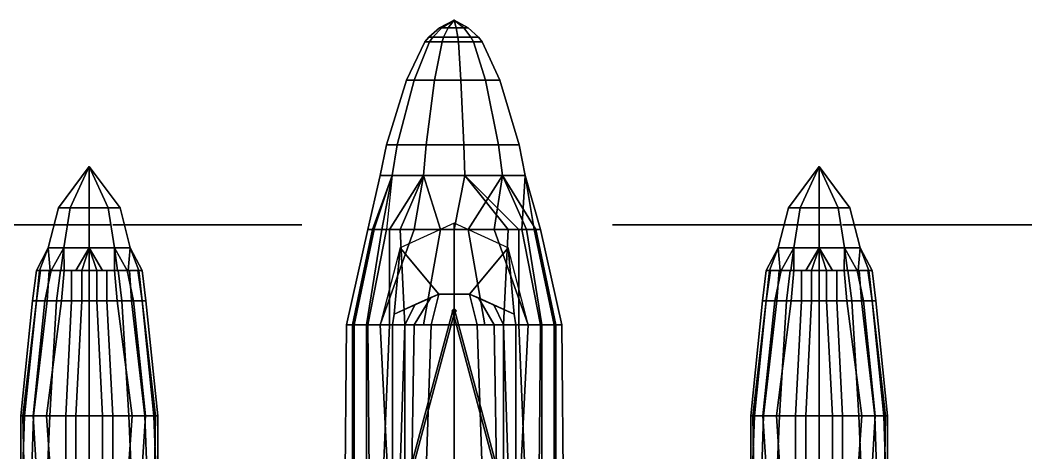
# Model space of a CAD drawing. Header units: millimetres. Extents: x -8.6 to 8.6, y -6.3 to 27.7.
# Drawn here: x -2.82 to 3.75, y 3.44 to 6.25 of the extents above; entities that cross this region are included whole.
import ezdxf

# ---------------------------------------------------------------- set-up
doc = ezdxf.new("R2010")
doc.units = ezdxf.units.MM
for name, color, linetype in [('hull_addons', 6, 'Continuous'), ('nacelle', 3, 'Continuous'), ('propeller', 1, 'Continuous')]:
    doc.layers.add(name, color=color, linetype=linetype)

msp = doc.modelspace()

# ---------------------------------------------------------------- linework, layer by layer
for points in [[(0, 6.25, -0.01), (-0.095, 6.2, -0.01), (-0.0799, 6.2, 0.0414), (0, 6.25, -0.01)], [(0, 6.25, -0.01), (-0.0799, 6.2, -0.0614), (-0.095, 6.2, -0.01), (0, 6.25, -0.01)], [(0, 6.25, -0.01), (-0.0799, 6.2, 0.0414), (-0.0395, 6.2, 0.0764), (0, 6.25, -0.01)], [(0, 6.25, -0.01), (-0.0395, 6.2, -0.0964), (-0.0799, 6.2, -0.0614), (0, 6.25, -0.01)], [(0, 6.25, -0.01), (-0.0395, 6.2, 0.0764), (0.0135, 6.2, 0.084), (0, 6.25, -0.01)], [(0, 6.25, -0.01), (0.0135, 6.2, -0.104), (-0.0395, 6.2, -0.0964), (0, 6.25, -0.01)], [(0, 6.25, -0.01), (0.0135, 6.2, 0.084), (0.0622, 6.2, 0.0618), (0, 6.25, -0.01)], [(0, 6.25, -0.01), (0.0622, 6.2, 0.0618), (0.0912, 6.2, 0.0168), (0, 6.25, -0.01)], [(0, 6.25, -0.01), (0.0912, 6.2, 0.0168), (0.0912, 6.2, -0.0368), (0, 6.25, -0.01)], [(0, 6.25, -0.01), (0.0912, 6.2, -0.0368), (0.0622, 6.2, -0.0818), (0, 6.25, -0.01)], [(0, 6.25, -0.01), (0.0622, 6.2, -0.0818), (0.0135, 6.2, -0.104), (0, 6.25, -0.01)], [(-0.095, 6.2, -0.01), (-0.1645, 6.14, -0.01), (-0.1384, 6.14, 0.079), (-0.0799, 6.2, 0.0414)], [(-0.0799, 6.2, -0.0614), (-0.1384, 6.14, -0.099), (-0.1645, 6.14, -0.01), (-0.095, 6.2, -0.01)], [(-0.0799, 6.2, 0.0414), (-0.1384, 6.14, 0.079), (-0.0684, 6.14, 0.1397), (-0.0395, 6.2, 0.0764)], [(-0.0395, 6.2, -0.0964), (-0.0684, 6.14, -0.1597), (-0.1384, 6.14, -0.099), (-0.0799, 6.2, -0.0614)], [(-0.0395, 6.2, 0.0764), (-0.0684, 6.14, 0.1397), (0.0234, 6.14, 0.1529), (0.0135, 6.2, 0.084)], [(0.0135, 6.2, -0.104), (0.0234, 6.14, -0.1729), (-0.0684, 6.14, -0.1597), (-0.0395, 6.2, -0.0964)], [(0.0135, 6.2, 0.084), (0.0234, 6.14, 0.1529), (0.1078, 6.14, 0.1144), (0.0622, 6.2, 0.0618)], [(0.0622, 6.2, -0.0818), (0.1078, 6.14, -0.1344), (0.0234, 6.14, -0.1729), (0.0135, 6.2, -0.104)], [(0.0622, 6.2, 0.0618), (0.1078, 6.14, 0.1144), (0.1579, 6.14, 0.0364), (0.0912, 6.2, 0.0168)], [(0.0912, 6.2, -0.0368), (0.1579, 6.14, -0.0564), (0.1078, 6.14, -0.1344), (0.0622, 6.2, -0.0818)], [(0.0912, 6.2, 0.0168), (0.1579, 6.14, 0.0364), (0.1579, 6.14, -0.0564), (0.0912, 6.2, -0.0368)], [(-0.2608, 5.86, -0.1776), (-0.31, 5.86, -0.01), (-0.19, 6.11, -0.01), (-0.1598, 6.11, -0.1127)], [(-0.31, 5.86, -0.01), (-0.2608, 5.86, 0.1576), (-0.1598, 6.11, 0.0927), (-0.19, 6.11, -0.01)], [(-0.1288, 5.86, -0.292), (-0.2608, 5.86, -0.1776), (-0.1598, 6.11, -0.1127), (-0.0789, 6.11, -0.1828)], [(-0.2608, 5.86, 0.1576), (-0.1288, 5.86, 0.272), (-0.0789, 6.11, 0.1628), (-0.1598, 6.11, 0.0927)], [(-0.1645, 6.14, -0.01), (-0.19, 6.11, -0.01), (-0.1598, 6.11, 0.0927), (-0.1384, 6.14, 0.079)], [(-0.1384, 6.14, -0.099), (-0.1598, 6.11, -0.1127), (-0.19, 6.11, -0.01), (-0.1645, 6.14, -0.01)], [(-0.1384, 6.14, 0.079), (-0.1598, 6.11, 0.0927), (-0.0789, 6.11, 0.1628), (-0.0684, 6.14, 0.1397)], [(-0.0684, 6.14, -0.1597), (-0.0789, 6.11, -0.1828), (-0.1598, 6.11, -0.1127), (-0.1384, 6.14, -0.099)], [(0.0441, 5.86, -0.3168), (-0.1288, 5.86, -0.292), (-0.0789, 6.11, -0.1828), (0.0271, 6.11, -0.1981)], [(-0.1288, 5.86, 0.272), (0.0441, 5.86, 0.2968), (0.027, 6.11, 0.1781), (-0.0789, 6.11, 0.1628)], [(-0.0684, 6.14, 0.1397), (-0.0789, 6.11, 0.1628), (0.027, 6.11, 0.1781), (0.0234, 6.14, 0.1529)], [(0.0234, 6.14, -0.1729), (0.027, 6.11, -0.1981), (-0.0789, 6.11, -0.1828), (-0.0684, 6.14, -0.1597)], [(0.0234, 6.14, 0.1529), (0.027, 6.11, 0.1781), (0.1244, 6.11, 0.1336), (0.1078, 6.14, 0.1144)], [(0.1078, 6.14, -0.1344), (0.1244, 6.11, -0.1536), (0.027, 6.11, -0.1981), (0.0234, 6.14, -0.1729)], [(0.0441, 5.86, 0.2968), (0.203, 5.86, 0.2243), (0.1244, 6.11, 0.1336), (0.027, 6.11, 0.1781)], [(0.203, 5.86, -0.2443), (0.0441, 5.86, -0.3168), (0.0271, 6.11, -0.1981), (0.1244, 6.11, -0.1536)], [(0.1078, 6.14, 0.1144), (0.1244, 6.11, 0.1336), (0.1823, 6.11, 0.0435), (0.1579, 6.14, 0.0364)], [(0.1579, 6.14, -0.0564), (0.1823, 6.11, -0.0635), (0.1244, 6.11, -0.1536), (0.1078, 6.14, -0.1344)], [(0.2974, 5.86, -0.0973), (0.203, 5.86, -0.2443), (0.1244, 6.11, -0.1536), (0.1823, 6.11, -0.0635)], [(0.203, 5.86, 0.2243), (0.2974, 5.86, 0.0774), (0.1823, 6.11, 0.0435), (0.1244, 6.11, 0.1336)], [(0.1579, 6.14, 0.0364), (0.1823, 6.11, 0.0435), (0.1823, 6.11, -0.0635), (0.1579, 6.14, -0.0564)], [(0.2974, 5.86, 0.0774), (0.2974, 5.86, -0.0973), (0.1823, 6.11, -0.0635), (0.1823, 6.11, 0.0435)], [(-0.3701, 5.44, -0.2479), (-0.44, 5.44, -0.01), (-0.31, 5.86, -0.01), (-0.2608, 5.86, -0.1776)], [(-0.44, 5.44, -0.01), (-0.3702, 5.44, 0.2279), (-0.2608, 5.86, 0.1576), (-0.31, 5.86, -0.01)], [(-0.3702, 5.44, 0.2279), (-0.1828, 5.44, 0.3902), (-0.1288, 5.86, 0.272), (-0.2608, 5.86, 0.1576)], [(-0.1828, 5.44, -0.4102), (-0.3701, 5.44, -0.2479), (-0.2608, 5.86, -0.1776), (-0.1288, 5.86, -0.292)], [(0.0626, 5.44, -0.4455), (-0.1828, 5.44, -0.4102), (-0.1288, 5.86, -0.292), (0.0441, 5.86, -0.3168)], [(-0.1828, 5.44, 0.3902), (0.0626, 5.44, 0.4255), (0.0441, 5.86, 0.2968), (-0.1288, 5.86, 0.272)], [(0.2882, 5.44, -0.3425), (0.0626, 5.44, -0.4455), (0.0441, 5.86, -0.3168), (0.203, 5.86, -0.2443)], [(0.0626, 5.44, 0.4255), (0.2881, 5.44, 0.3225), (0.203, 5.86, 0.2243), (0.0441, 5.86, 0.2968)], [(0.4222, 5.44, -0.1339), (0.2882, 5.44, -0.3425), (0.203, 5.86, -0.2443), (0.2974, 5.86, -0.0973)], [(0.2881, 5.44, 0.3225), (0.4222, 5.44, 0.114), (0.2974, 5.86, 0.0774), (0.203, 5.86, 0.2243)], [(0.4222, 5.44, 0.114), (0.4222, 5.44, -0.1339), (0.2974, 5.86, -0.0973), (0.2974, 5.86, 0.0774)], [(-0.4038, 5.24, -0.2695), (-0.48, 5.24, -0.01), (-0.44, 5.44, -0.01), (-0.3701, 5.44, -0.2479)], [(-0.48, 5.24, -0.01), (-0.4038, 5.24, 0.2495), (-0.3702, 5.44, 0.2279), (-0.44, 5.44, -0.01)], [(-0.1994, 5.24, -0.4466), (-0.4038, 5.24, -0.2695), (-0.3701, 5.44, -0.2479), (-0.1828, 5.44, -0.4102)], [(-0.4038, 5.24, 0.2495), (-0.1994, 5.24, 0.4266), (-0.1828, 5.44, 0.3902), (-0.3702, 5.44, 0.2279)], [(0.0683, 5.24, -0.4851), (-0.1994, 5.24, -0.4466), (-0.1828, 5.44, -0.4102), (0.0626, 5.44, -0.4455)], [(-0.1994, 5.24, 0.4266), (0.0683, 5.24, 0.4651), (0.0626, 5.44, 0.4255), (-0.1828, 5.44, 0.3902)], [(0.3144, 5.24, -0.3727), (0.0683, 5.24, -0.4851), (0.0626, 5.44, -0.4455), (0.2882, 5.44, -0.3425)], [(0.0683, 5.24, 0.4651), (0.3143, 5.24, 0.3528), (0.2881, 5.44, 0.3225), (0.0626, 5.44, 0.4255)], [(0.3143, 5.24, 0.3528), (0.4605, 5.24, 0.1253), (0.4222, 5.44, 0.114), (0.2881, 5.44, 0.3225)], [(0.4606, 5.24, -0.1452), (0.3144, 5.24, -0.3727), (0.2882, 5.44, -0.3425), (0.4222, 5.44, -0.1339)], [(0.4605, 5.24, 0.1253), (0.4606, 5.24, -0.1452), (0.4222, 5.44, -0.1339), (0.4222, 5.44, 0.114)], [(-0.53, 4.89, -0.24), (-0.56, 4.89, -0.07), (-0.48, 5.24, -0.01), (-0.4038, 5.24, -0.2695)], [(-0.56, 4.89, 0.01), (-0.52, 4.89, 0.2), (-0.4038, 5.24, 0.2495), (-0.48, 5.24, -0.01)], [(-0.47, 4.89, -0.4), (-0.53, 4.89, -0.24), (-0.4038, 5.24, -0.2695)], [(-0.42, 4.89, -0.47), (-0.47, 4.89, -0.4), (-0.4038, 5.24, -0.2695), (-0.1994, 5.24, -0.4466)], [(-0.44, 4.89, 0.33), (-0.26, 4.89, 0.48), (-0.1994, 5.24, 0.4266), (-0.4038, 5.24, 0.2495)], [(-0.35, 4.89, -0.54), (-0.42, 4.89, -0.47), (-0.1994, 5.24, -0.4466)], [(0.35, 4.89, -0.54), (-0.35, 4.89, -0.54), (-0.1994, 5.24, -0.4466), (0.0683, 5.24, -0.4851)], [(-0.26, 4.89, 0.48), (-0.09, 4.89, 0.53), (-0.1994, 5.24, 0.4266)], [(-0.09, 4.89, 0.53), (0, 4.89, 0.54), (0.0683, 5.24, 0.4651), (-0.1994, 5.24, 0.4266)], [(0, 4.89, 0.54), (0.09, 4.89, 0.53), (0.3143, 5.24, 0.3528), (0.0683, 5.24, 0.4651)], [(0.47, 4.89, -0.4), (0.42, 4.89, -0.47), (0.0683, 5.24, -0.4851), (0.3144, 5.24, -0.3727)], [(0.42, 4.89, -0.47), (0.35, 4.89, -0.54), (0.0683, 5.24, -0.4851)], [(0.09, 4.89, 0.53), (0.26, 4.89, 0.48), (0.3143, 5.24, 0.3528)], [(0.26, 4.89, 0.48), (0.44, 4.89, 0.33), (0.4605, 5.24, 0.1253), (0.3143, 5.24, 0.3528)], [(0.56, 4.89, -0.07), (0.53, 4.89, -0.24), (0.3144, 5.24, -0.3727), (0.4606, 5.24, -0.1452)], [(0.53, 4.89, -0.24), (0.47, 4.89, -0.4), (0.3144, 5.24, -0.3727)], [(0.44, 4.89, 0.33), (0.52, 4.89, 0.2), (0.4605, 5.24, 0.1253)], [(0.52, 4.89, 0.2), (0.56, 4.89, 0.01), (0.4606, 5.24, -0.1452), (0.4605, 5.24, 0.1253)], [(0.56, 4.89, 0.01), (0.56, 4.89, -0.07), (0.4606, 5.24, -0.1452)], [(-0.7, 4.27, -0.05), (-0.65, 4.27, 0.14), (-0.52, 4.89, 0.2), (-0.56, 4.89, 0.01)], [(-0.66, 4.27, -0.38), (-0.7, 4.27, -0.17), (-0.56, 4.89, -0.07), (-0.53, 4.89, -0.24)], [(-0.7, 4.27, -0.17), (-0.7, 4.27, -0.05), (-0.56, 4.89, 0.01), (-0.56, 4.89, -0.07)], [(-0.57, 4.27, -0.53), (-0.66, 4.27, -0.38), (-0.53, 4.89, -0.24), (-0.47, 4.89, -0.4)], [(-0.65, 4.27, 0.14), (-0.56, 4.27, 0.32), (-0.44, 4.89, 0.33), (-0.52, 4.89, 0.2)], [(-0.42, 4.27, -0.69), (-0.57, 4.27, -0.53), (-0.47, 4.89, -0.4), (-0.42, 4.89, -0.47)], [(-0.56, 4.27, 0.32), (-0.48, 4.27, 0.45), (-0.26, 4.89, 0.48), (-0.44, 4.89, 0.33)], [(-0.09, 4.89, 0.53), (-0.26, 4.89, 0.48), (-0.48, 4.27, 0.45), (-0.2, 4.27, 0.53)], [(-0.32, 4.27, -0.74), (-0.42, 4.27, -0.69), (-0.42, 4.89, -0.47), (-0.35, 4.89, -0.54)], [(-0.35, 4.89, -0.54), (0.35, 4.89, -0.54), (0.32, 4.27, -0.74), (-0.32, 4.27, -0.74)], [(0, 4.89, 0.54), (-0.09, 4.89, 0.53), (-0.2, 4.27, 0.53), (0, 4.27, 0.54)], [(0, 4.27, 0.54), (0.2, 4.27, 0.53), (0.09, 4.89, 0.53), (0, 4.89, 0.54)], [(0.2, 4.27, 0.53), (0.48, 4.27, 0.45), (0.26, 4.89, 0.48), (0.09, 4.89, 0.53)], [(0.44, 4.89, 0.33), (0.26, 4.89, 0.48), (0.48, 4.27, 0.45), (0.56, 4.27, 0.32)], [(0.35, 4.89, -0.54), (0.42, 4.89, -0.47), (0.42, 4.27, -0.69), (0.32, 4.27, -0.74)], [(0.42, 4.89, -0.47), (0.47, 4.89, -0.4), (0.57, 4.27, -0.53), (0.42, 4.27, -0.69)], [(0.52, 4.89, 0.2), (0.44, 4.89, 0.33), (0.56, 4.27, 0.32), (0.65, 4.27, 0.14)], [(0.47, 4.89, -0.4), (0.53, 4.89, -0.24), (0.66, 4.27, -0.38), (0.57, 4.27, -0.53)], [(0.56, 4.89, 0.01), (0.52, 4.89, 0.2), (0.65, 4.27, 0.14), (0.7, 4.27, -0.05)], [(0.53, 4.89, -0.24), (0.56, 4.89, -0.07), (0.7, 4.27, -0.17), (0.66, 4.27, -0.38)], [(0.56, 4.89, -0.07), (0.56, 4.89, 0.01), (0.7, 4.27, -0.05), (0.7, 4.27, -0.17)], [(-2.4529, -4.7558, 1.5292), (-2.4384, -4.7596, 1.5378), (0.0048, 4.3585, 1.7787), (-0.0097, 4.3626, 1.77)], [(-2.4384, -4.7596, 1.5205), (-2.4529, -4.7558, 1.5292), (-0.0097, 4.3626, 1.77), (0.0049, 4.3589, 1.7613)], [(-2.4384, -4.7596, 1.5378), (-2.4384, -4.7596, 1.5205), (0.0049, 4.3589, 1.7613), (0.0048, 4.3585, 1.7787)], [(0, 4.375, 0.97), (-0.015, 4.36, 0.97), (-0.015, 4.36, 1.88), (0, 4.375, 1.88)], [(0.015, 4.36, 1.88), (0, 4.375, 1.88), (-0.015, 4.36, 1.88), (0, 4.345, 1.88)], [(-0.015, 4.36, 0.97), (0, 4.345, 0.97), (0, 4.345, 1.88), (-0.015, 4.36, 1.88)], [(2.3851, -4.522, 1.5205), (2.3707, -4.5261, 1.5292), (-0.0097, 4.3574, 1.77), (0.0048, 4.3615, 1.7613)], [(2.3707, -4.5261, 1.5292), (2.3852, -4.5224, 1.5378), (0.0049, 4.3611, 1.7787), (-0.0097, 4.3574, 1.77)], [(0.015, 4.36, 0.97), (0, 4.375, 0.97), (0, 4.375, 1.88), (0.015, 4.36, 1.88)], [(0, 4.345, 0.97), (0.015, 4.36, 0.97), (0.015, 4.36, 1.88), (0, 4.345, 1.88)], [(2.3852, -4.5224, 1.5378), (2.3851, -4.522, 1.5205), (0.0048, 4.3615, 1.7613), (0.0049, 4.3611, 1.7787)], [(-0.71, 3.07, -0.14), (-0.71, 3.07, -0.02), (-0.7, 4.27, -0.05), (-0.7, 4.27, -0.17)], [(-0.71, 3.07, -0.02), (-0.65, 3.07, 0.36), (-0.65, 4.27, 0.14), (-0.7, 4.27, -0.05)], [(-0.66, 3.07, -0.35), (-0.71, 3.07, -0.14), (-0.7, 4.27, -0.17), (-0.66, 4.27, -0.38)], [(-0.57, 3.07, -0.53), (-0.66, 3.07, -0.35), (-0.66, 4.27, -0.38), (-0.57, 4.27, -0.53)], [(-0.65, 3.07, 0.36), (-0.55, 3.07, 0.52), (-0.56, 4.27, 0.32), (-0.65, 4.27, 0.14)], [(-0.47, 3.07, -0.62), (-0.57, 3.07, -0.53), (-0.57, 4.27, -0.53), (-0.42, 4.27, -0.69)], [(-0.55, 3.07, 0.52), (-0.42, 3.07, 0.64), (-0.48, 4.27, 0.45), (-0.56, 4.27, 0.32)], [(-0.32, 3.07, -0.72), (-0.47, 3.07, -0.62), (-0.42, 4.27, -0.69), (-0.32, 4.27, -0.74)], [(0, 3.07, -0.72), (-0.32, 3.07, -0.72), (-0.32, 4.27, -0.74), (0, 4.27, -0.74)], [(0, 4.27, -0.74), (0.32, 4.27, -0.74), (0.32, 3.07, -0.72), (0, 3.07, -0.72)], [(0.32, 4.27, -0.74), (0.42, 4.27, -0.69), (0.47, 3.07, -0.62), (0.32, 3.07, -0.72)], [(0.56, 4.27, 0.32), (0.48, 4.27, 0.45), (0.42, 3.07, 0.64), (0.55, 3.07, 0.52)], [(0.42, 4.27, -0.69), (0.57, 4.27, -0.53), (0.57, 3.07, -0.53), (0.47, 3.07, -0.62)], [(0.65, 4.27, 0.14), (0.56, 4.27, 0.32), (0.55, 3.07, 0.52), (0.65, 3.07, 0.36)], [(0.57, 4.27, -0.53), (0.66, 4.27, -0.38), (0.66, 3.07, -0.35), (0.57, 3.07, -0.53)], [(0.7, 4.27, -0.05), (0.65, 4.27, 0.14), (0.65, 3.07, 0.36), (0.71, 3.07, -0.02)], [(0.66, 4.27, -0.38), (0.7, 4.27, -0.17), (0.71, 3.07, -0.14), (0.66, 3.07, -0.35)], [(0.7, 4.27, -0.17), (0.7, 4.27, -0.05), (0.71, 3.07, -0.02), (0.71, 3.07, -0.14)]]:
    msp.add_3dface(points)
at = {"layer": 'hull_addons'}
for points in [[(0, 4.93, 0.52), (-0.35, 4.77, 0.45), (-0.1, 4.47, 0.95), (0, 4.47, 0.97)], [(0.35, 4.77, 0.45), (0, 4.93, 0.52), (0, 4.47, 0.97), (0.1, 4.47, 0.95)], [(-0.39, 4.34, 0.66), (-0.35, 4.77, 0.45), (-0.48, 4.27, 0.45), (-0.4, 4.27, 0.67)], [(-0.35, 4.77, 0.45), (-0.35, 4.77, 0.45), (-0.39, 4.34, 0.66), (-0.1, 4.47, 0.95)], [(0.35, 4.77, 0.45), (0.35, 4.77, 0.45), (0.1, 4.47, 0.95), (0.39, 4.34, 0.66)], [(0.4, 4.27, 0.67), (0.48, 4.27, 0.45), (0.35, 4.77, 0.45), (0.39, 4.34, 0.66)], [(-0.1, 4.47, 0.95), (-0.152, 4.4467, 0.898), (-0.26, 4.27, 0.95), (-0.15, 4.27, 0.99)], [(0, 4.47, 0.97), (-0.1, 4.47, 0.95), (-0.15, 4.27, 0.99), (0, 4.27, 1)], [(0, 4.27, 1), (0.15, 4.27, 0.99), (0.1, 4.47, 0.95), (0, 4.47, 0.97)], [(0.15, 4.27, 0.99), (0.26, 4.27, 0.95), (0.1575, 4.4442, 0.8925), (0.1, 4.47, 0.95)], [(-0.152, 4.4467, 0.898), (-0.2535, 4.4012, 0.7965), (-0.32, 4.27, 0.89), (-0.26, 4.27, 0.95)], [(0.26, 4.27, 0.95), (0.32, 4.27, 0.89), (0.2577, 4.3993, 0.7923), (0.1575, 4.4442, 0.8925)], [(-0.2535, 4.4012, 0.7965), (-0.39, 4.34, 0.66), (-0.4, 4.27, 0.67), (-0.32, 4.27, 0.89)], [(0.32, 4.27, 0.89), (0.4, 4.27, 0.67), (0.39, 4.34, 0.66), (0.2577, 4.3993, 0.7923)], [(-0.4, 4.27, 0.67), (-0.48, 4.27, 0.45), (-0.42, 3.07, 0.47), (-0.4, 3.07, 0.72)], [(-0.32, 4.27, 0.89), (-0.4, 4.27, 0.67), (-0.4, 3.07, 0.72), (-0.36, 3.07, 0.83)], [(-0.26, 4.27, 0.95), (-0.32, 4.27, 0.89), (-0.36, 3.07, 0.83), (-0.28, 3.07, 0.96)], [(-0.15, 4.27, 0.99), (-0.26, 4.27, 0.95), (-0.28, 3.07, 0.96), (-0.19, 3.07, 1.01)], [(0, 4.27, 1), (-0.15, 4.27, 0.99), (-0.19, 3.07, 1.01), (0, 3.07, 1.06)], [(0, 3.07, 1.06), (0.19, 3.07, 1.01), (0.15, 4.27, 0.99), (0, 4.27, 1)], [(0.19, 3.07, 1.01), (0.28, 3.07, 0.96), (0.26, 4.27, 0.95), (0.15, 4.27, 0.99)], [(0.28, 3.07, 0.96), (0.36, 3.07, 0.83), (0.32, 4.27, 0.89), (0.26, 4.27, 0.95)], [(0.36, 3.07, 0.83), (0.4, 3.07, 0.72), (0.4, 4.27, 0.67), (0.32, 4.27, 0.89)], [(0.4, 3.07, 0.72), (0.42, 3.07, 0.47), (0.48, 4.27, 0.45), (0.4, 4.27, 0.67)]]:
    msp.add_3dface(points, dxfattribs=at)
at = {"layer": 'nacelle'}
for points in [[(-2.6363, 4.77, -0.2335), (-2.6363, 4.77, -0.2335), (-2.7137, 4.6223, -0.2582), (-2.6929, 4.6223, -0.1506)], [(-2.6363, 4.77, -0.4065), (-2.6363, 4.77, -0.4065), (-2.6235, 4.6223, -0.588), (-2.7137, 4.6223, -0.47)], [(-2.6363, 4.77, -0.2335), (-2.6363, 4.77, -0.4065), (-2.7137, 4.6223, -0.47), (-2.7137, 4.6223, -0.2582)], [(-2.5346, 4.77, -0.0935), (-2.6363, 4.77, -0.2335), (-2.6929, 4.6223, -0.1506), (-2.6165, 4.6223, -0.0603)], [(-2.6363, 4.77, -0.4065), (-2.5346, 4.77, -0.5465), (-2.554, 4.6223, -0.6332), (-2.6235, 4.6223, -0.588)], [(-2.5346, 4.77, -0.0935), (-2.5346, 4.77, -0.0935), (-2.6165, 4.6223, -0.0603), (-2.5332, 4.6223, -0.0221)], [(-2.5346, 4.77, -0.5465), (-2.37, 4.77, -0.6), (-2.4568, 4.6223, -0.6748), (-2.554, 4.6223, -0.6332)], [(-2.37, 4.77, -0.04), (-2.5346, 4.77, -0.0935), (-2.5332, 4.6223, -0.0221), (-2.4186, 4.6223, 0.0022)], [(-2.37, 4.77, -0.6), (-2.37, 4.77, -0.6), (-2.37, 4.6223, -0.6853), (-2.4568, 4.6223, -0.6748)], [(-2.4186, 4.6223, 0.0022), (-2.37, 4.6223, 0.0022), (-2.37, 4.77, -0.04)], [(-2.186, 4.6223, -0.6332), (-2.2832, 4.6223, -0.6748), (-2.37, 4.77, -0.6), (-2.2054, 4.77, -0.5465)], [(-2.2832, 4.6223, -0.6748), (-2.37, 4.6223, -0.6853), (-2.37, 4.77, -0.6)], [(-2.37, 4.77, -0.04), (-2.37, 4.77, -0.04), (-2.37, 4.6223, 0.0022), (-2.3214, 4.6223, 0.0022)], [(-2.3214, 4.6223, 0.0022), (-2.2068, 4.6223, -0.0221), (-2.2054, 4.77, -0.0935), (-2.37, 4.77, -0.04)], [(-2.2068, 4.6223, -0.0221), (-2.1235, 4.6223, -0.0603), (-2.2054, 4.77, -0.0935)], [(-2.1235, 4.6223, -0.0603), (-2.0471, 4.6223, -0.1506), (-2.1037, 4.77, -0.2335), (-2.2054, 4.77, -0.0935)], [(-2.1165, 4.6223, -0.588), (-2.186, 4.6223, -0.6332), (-2.2054, 4.77, -0.5465), (-2.1037, 4.77, -0.4065)], [(-2.0263, 4.6223, -0.47), (-2.1165, 4.6223, -0.588), (-2.1037, 4.77, -0.4065)], [(-2.0471, 4.6223, -0.1506), (-2.0263, 4.6223, -0.2582), (-2.1037, 4.77, -0.2335)], [(-2.0263, 4.6223, -0.2582), (-2.0263, 4.6223, -0.47), (-2.1037, 4.77, -0.4065), (-2.1037, 4.77, -0.2335)], [(2.1037, 4.77, -0.2335), (2.1037, 4.77, -0.4065), (2.0263, 4.6223, -0.47), (2.0263, 4.6223, -0.2582)], [(2.1037, 4.77, -0.4065), (2.1037, 4.77, -0.4065), (2.1165, 4.6223, -0.588), (2.0263, 4.6223, -0.47)], [(2.1037, 4.77, -0.2335), (2.1037, 4.77, -0.2335), (2.0263, 4.6223, -0.2582), (2.0471, 4.6223, -0.1506)], [(2.2054, 4.77, -0.0935), (2.1037, 4.77, -0.2335), (2.0471, 4.6223, -0.1506), (2.1235, 4.6223, -0.0603)], [(2.1037, 4.77, -0.4065), (2.2054, 4.77, -0.5465), (2.186, 4.6223, -0.6332), (2.1165, 4.6223, -0.588)], [(2.2054, 4.77, -0.0935), (2.2054, 4.77, -0.0935), (2.1235, 4.6223, -0.0603), (2.2068, 4.6223, -0.0221)], [(2.2054, 4.77, -0.5465), (2.37, 4.77, -0.6), (2.2832, 4.6223, -0.6748), (2.186, 4.6223, -0.6332)], [(2.37, 4.77, -0.04), (2.2054, 4.77, -0.0935), (2.2068, 4.6223, -0.0221), (2.3214, 4.6223, 0.0022)], [(2.37, 4.77, -0.6), (2.37, 4.77, -0.6), (2.37, 4.6223, -0.6853), (2.2832, 4.6223, -0.6748)], [(2.3214, 4.6223, 0.0022), (2.37, 4.6223, 0.0022), (2.37, 4.77, -0.04)], [(2.4568, 4.6223, -0.6748), (2.37, 4.6223, -0.6853), (2.37, 4.77, -0.6)], [(2.554, 4.6223, -0.6332), (2.4568, 4.6223, -0.6748), (2.37, 4.77, -0.6), (2.5346, 4.77, -0.5465)], [(2.4186, 4.6223, 0.0022), (2.5332, 4.6223, -0.0221), (2.5346, 4.77, -0.0935), (2.37, 4.77, -0.04)], [(2.37, 4.77, -0.04), (2.37, 4.77, -0.04), (2.37, 4.6223, 0.0022), (2.4186, 4.6223, 0.0022)], [(2.5332, 4.6223, -0.0221), (2.6165, 4.6223, -0.0603), (2.5346, 4.77, -0.0935)], [(2.6235, 4.6223, -0.588), (2.554, 4.6223, -0.6332), (2.5346, 4.77, -0.5465), (2.6363, 4.77, -0.4065)], [(2.6165, 4.6223, -0.0603), (2.6929, 4.6223, -0.1506), (2.6363, 4.77, -0.2335), (2.5346, 4.77, -0.0935)], [(2.7137, 4.6223, -0.47), (2.6235, 4.6223, -0.588), (2.6363, 4.77, -0.4065)], [(2.7137, 4.6223, -0.2582), (2.7137, 4.6223, -0.47), (2.6363, 4.77, -0.4065), (2.6363, 4.77, -0.2335)], [(2.6929, 4.6223, -0.1506), (2.7137, 4.6223, -0.2582), (2.6363, 4.77, -0.2335)], [(-2.6929, 4.6223, -0.1506), (-2.7137, 4.6223, -0.2582), (-2.738, 4.4251, -0.2582), (-2.7137, 4.4251, -0.1367)], [(-2.7137, 4.6223, -0.47), (-2.686, 4.6223, -0.6158), (-2.7137, 4.4251, -0.6158), (-2.738, 4.4251, -0.4839)], [(-2.7137, 4.6223, -0.2582), (-2.7137, 4.6223, -0.47), (-2.738, 4.4251, -0.4839), (-2.738, 4.4251, -0.2582)], [(-2.686, 4.6223, -0.6158), (-2.6304, 4.6223, -0.7408), (-2.6443, 4.4251, -0.7686), (-2.7137, 4.4251, -0.6158)], [(-2.6165, 4.6223, -0.0603), (-2.6929, 4.6223, -0.1506), (-2.7137, 4.4251, -0.1367), (-2.6582, 4.4251, -0.0603)], [(-2.0263, 4.6223, -0.47), (-2.054, 4.6223, -0.6158), (-2.686, 4.6223, -0.6158), (-2.7137, 4.6223, -0.47)], [(-2.054, 4.6223, -0.6158), (-2.1096, 4.6223, -0.7408), (-2.6304, 4.6223, -0.7408), (-2.686, 4.6223, -0.6158)], [(-2.5332, 4.6223, -0.0221), (-2.6165, 4.6223, -0.0603), (-2.6582, 4.4251, -0.0603), (-2.5505, 4.4251, -0.0013)], [(-2.6304, 4.6223, -0.7408), (-2.5575, 4.6223, -0.8068), (-2.5818, 4.4251, -0.8311), (-2.6443, 4.4251, -0.7686)], [(-2.1096, 4.6223, -0.7408), (-2.1825, 4.6223, -0.8068), (-2.5575, 4.6223, -0.8068), (-2.6304, 4.6223, -0.7408)], [(-2.5575, 4.6223, -0.8068), (-2.4846, 4.6223, -0.838), (-2.4846, 4.4251, -0.8832), (-2.5818, 4.4251, -0.8311)], [(-2.1825, 4.6223, -0.8068), (-2.2554, 4.6223, -0.838), (-2.4846, 4.6223, -0.838), (-2.5575, 4.6223, -0.8068)], [(-2.4186, 4.6223, 0.0022), (-2.5332, 4.6223, -0.0221), (-2.5505, 4.4251, -0.0013), (-2.4186, 4.4251, 0.0196)], [(-2.4846, 4.6223, -0.838), (-2.37, 4.6223, -0.838), (-2.37, 4.4251, -0.8971), (-2.4846, 4.4251, -0.8832)], [(-2.3214, 4.6223, 0.0022), (-2.4186, 4.6223, 0.0022), (-2.4186, 4.4251, 0.0196), (-2.3214, 4.4251, 0.0196)], [(-2.2554, 4.4251, -0.8832), (-2.37, 4.4251, -0.8971), (-2.37, 4.6223, -0.838), (-2.2554, 4.6223, -0.838)], [(-2.3214, 4.4251, 0.0196), (-2.1895, 4.4251, -0.0013), (-2.2068, 4.6223, -0.0221), (-2.3214, 4.6223, 0.0022)], [(-2.1582, 4.4251, -0.8311), (-2.2554, 4.4251, -0.8832), (-2.2554, 4.6223, -0.838), (-2.1825, 4.6223, -0.8068)], [(-2.1895, 4.4251, -0.0013), (-2.0818, 4.4251, -0.0603), (-2.1235, 4.6223, -0.0603), (-2.2068, 4.6223, -0.0221)], [(-2.0957, 4.4251, -0.7686), (-2.1582, 4.4251, -0.8311), (-2.1825, 4.6223, -0.8068), (-2.1096, 4.6223, -0.7408)], [(-2.0263, 4.4251, -0.6158), (-2.0957, 4.4251, -0.7686), (-2.1096, 4.6223, -0.7408), (-2.054, 4.6223, -0.6158)], [(-2.002, 4.4251, -0.4839), (-2.0263, 4.4251, -0.6158), (-2.054, 4.6223, -0.6158), (-2.0263, 4.6223, -0.47)], [(2.0263, 4.6223, -0.2582), (2.0263, 4.6223, -0.47), (2.002, 4.4251, -0.4839), (2.002, 4.4251, -0.2582)], [(2.0263, 4.6223, -0.47), (2.054, 4.6223, -0.6158), (2.0263, 4.4251, -0.6158), (2.002, 4.4251, -0.4839)], [(2.0471, 4.6223, -0.1506), (2.0263, 4.6223, -0.2582), (2.002, 4.4251, -0.2582), (2.0263, 4.4251, -0.1367)], [(2.054, 4.6223, -0.6158), (2.1096, 4.6223, -0.7408), (2.0957, 4.4251, -0.7686), (2.0263, 4.4251, -0.6158)], [(2.1235, 4.6223, -0.0603), (2.0471, 4.6223, -0.1506), (2.0263, 4.4251, -0.1367), (2.0818, 4.4251, -0.0603)], [(2.7137, 4.6223, -0.47), (2.686, 4.6223, -0.6158), (2.054, 4.6223, -0.6158), (2.0263, 4.6223, -0.47)], [(2.686, 4.6223, -0.6158), (2.6304, 4.6223, -0.7408), (2.1096, 4.6223, -0.7408), (2.054, 4.6223, -0.6158)], [(2.2068, 4.6223, -0.0221), (2.1235, 4.6223, -0.0603), (2.0818, 4.4251, -0.0603), (2.1895, 4.4251, -0.0013)], [(2.1096, 4.6223, -0.7408), (2.1825, 4.6223, -0.8068), (2.1582, 4.4251, -0.8311), (2.0957, 4.4251, -0.7686)], [(2.6304, 4.6223, -0.7408), (2.5575, 4.6223, -0.8068), (2.1825, 4.6223, -0.8068), (2.1096, 4.6223, -0.7408)], [(2.1825, 4.6223, -0.8068), (2.2554, 4.6223, -0.838), (2.2554, 4.4251, -0.8832), (2.1582, 4.4251, -0.8311)], [(2.5575, 4.6223, -0.8068), (2.4846, 4.6223, -0.838), (2.2554, 4.6223, -0.838), (2.1825, 4.6223, -0.8068)], [(2.3214, 4.6223, 0.0022), (2.2068, 4.6223, -0.0221), (2.1895, 4.4251, -0.0013), (2.3214, 4.4251, 0.0196)], [(2.2554, 4.6223, -0.838), (2.37, 4.6223, -0.838), (2.37, 4.4251, -0.8971), (2.2554, 4.4251, -0.8832)], [(2.4186, 4.6223, 0.0022), (2.3214, 4.6223, 0.0022), (2.3214, 4.4251, 0.0196), (2.4186, 4.4251, 0.0196)], [(2.4846, 4.4251, -0.8832), (2.37, 4.4251, -0.8971), (2.37, 4.6223, -0.838), (2.4846, 4.6223, -0.838)], [(2.4186, 4.4251, 0.0196), (2.5505, 4.4251, -0.0013), (2.5332, 4.6223, -0.0221), (2.4186, 4.6223, 0.0022)], [(2.5818, 4.4251, -0.8311), (2.4846, 4.4251, -0.8832), (2.4846, 4.6223, -0.838), (2.5575, 4.6223, -0.8068)], [(2.5505, 4.4251, -0.0013), (2.6582, 4.4251, -0.0603), (2.6165, 4.6223, -0.0603), (2.5332, 4.6223, -0.0221)], [(2.6443, 4.4251, -0.7686), (2.5818, 4.4251, -0.8311), (2.5575, 4.6223, -0.8068), (2.6304, 4.6223, -0.7408)], [(2.7137, 4.4251, -0.6158), (2.6443, 4.4251, -0.7686), (2.6304, 4.6223, -0.7408), (2.686, 4.6223, -0.6158)], [(2.738, 4.4251, -0.4839), (2.7137, 4.4251, -0.6158), (2.686, 4.6223, -0.6158), (2.7137, 4.6223, -0.47)], [(-2.7137, 4.4251, -0.1367), (-2.738, 4.4251, -0.2582), (-2.8144, 3.6787, -0.154), (-2.8005, 3.6787, -0.102)], [(-2.738, 4.4251, -0.4839), (-2.7137, 4.4251, -0.6158), (-2.7901, 3.6787, -0.6853), (-2.8144, 3.6787, -0.5568)], [(-2.738, 4.4251, -0.2582), (-2.738, 4.4251, -0.4839), (-2.8144, 3.6787, -0.5568), (-2.8144, 3.6787, -0.154)], [(-2.6582, 4.4251, -0.0603), (-2.7137, 4.4251, -0.1367), (-2.8005, 3.6787, -0.102), (-2.7346, 3.6787, -0.0256)], [(-2.7137, 4.4251, -0.6158), (-2.6443, 4.4251, -0.7686), (-2.7311, 3.6787, -0.8415), (-2.7901, 3.6787, -0.6853)], [(-2.5505, 4.4251, -0.0013), (-2.6582, 4.4251, -0.0603), (-2.7346, 3.6787, -0.0256), (-2.6478, 3.6787, 0.03)], [(-2.6443, 4.4251, -0.7686), (-2.5818, 4.4251, -0.8311), (-2.6269, 3.6787, -0.9491), (-2.7311, 3.6787, -0.8415)], [(-2.4186, 4.4251, 0.0196), (-2.5505, 4.4251, -0.0013), (-2.6478, 3.6787, 0.03), (-2.4568, 3.6787, 0.0682)], [(-2.5818, 4.4251, -0.8311), (-2.4846, 4.4251, -0.8832), (-2.5228, 3.6787, -1.0186), (-2.6269, 3.6787, -0.9491)], [(-2.4846, 4.4251, -0.8832), (-2.37, 4.4251, -0.8971), (-2.37, 3.6787, -1.0464), (-2.5228, 3.6787, -1.0186)], [(-2.3214, 4.4251, 0.0196), (-2.4186, 4.4251, 0.0196), (-2.4568, 3.6787, 0.0682), (-2.2832, 3.6787, 0.0682)], [(-2.2172, 3.6787, -1.0186), (-2.37, 3.6787, -1.0464), (-2.37, 4.4251, -0.8971), (-2.2554, 4.4251, -0.8832)], [(-2.2832, 3.6787, 0.0682), (-2.0922, 3.6787, 0.03), (-2.1895, 4.4251, -0.0013), (-2.3214, 4.4251, 0.0196)], [(-2.1131, 3.6787, -0.9491), (-2.2172, 3.6787, -1.0186), (-2.2554, 4.4251, -0.8832), (-2.1582, 4.4251, -0.8311)], [(-2.0922, 3.6787, 0.03), (-2.0054, 3.6787, -0.0256), (-2.0818, 4.4251, -0.0603), (-2.1895, 4.4251, -0.0013)], [(-2.0089, 3.6787, -0.8415), (-2.1131, 3.6787, -0.9491), (-2.1582, 4.4251, -0.8311), (-2.0957, 4.4251, -0.7686)], [(-1.9499, 3.6787, -0.6853), (-2.0089, 3.6787, -0.8415), (-2.0957, 4.4251, -0.7686), (-2.0263, 4.4251, -0.6158)], [(-2.0054, 3.6787, -0.0256), (-1.9395, 3.6787, -0.102), (-2.0263, 4.4251, -0.1367), (-2.0818, 4.4251, -0.0603)], [(-1.9395, 3.6787, -0.102), (-1.9256, 3.6787, -0.154), (-2.002, 4.4251, -0.2582), (-2.0263, 4.4251, -0.1367)], [(-1.9256, 3.6787, -0.5568), (-1.9499, 3.6787, -0.6853), (-2.0263, 4.4251, -0.6158), (-2.002, 4.4251, -0.4839)], [(-1.9256, 3.6787, -0.154), (-1.9256, 3.6787, -0.5568), (-2.002, 4.4251, -0.4839), (-2.002, 4.4251, -0.2582)], [(2.002, 4.4251, -0.2582), (2.002, 4.4251, -0.4839), (1.9256, 3.6787, -0.5568), (1.9256, 3.6787, -0.154)], [(2.002, 4.4251, -0.4839), (2.0263, 4.4251, -0.6158), (1.9499, 3.6787, -0.6853), (1.9256, 3.6787, -0.5568)], [(2.0263, 4.4251, -0.1367), (2.002, 4.4251, -0.2582), (1.9256, 3.6787, -0.154), (1.9395, 3.6787, -0.102)], [(2.0818, 4.4251, -0.0603), (2.0263, 4.4251, -0.1367), (1.9395, 3.6787, -0.102), (2.0054, 3.6787, -0.0256)], [(2.0263, 4.4251, -0.6158), (2.0957, 4.4251, -0.7686), (2.0089, 3.6787, -0.8415), (1.9499, 3.6787, -0.6853)], [(2.1895, 4.4251, -0.0013), (2.0818, 4.4251, -0.0603), (2.0054, 3.6787, -0.0256), (2.0922, 3.6787, 0.03)], [(2.0957, 4.4251, -0.7686), (2.1582, 4.4251, -0.8311), (2.1131, 3.6787, -0.9491), (2.0089, 3.6787, -0.8415)], [(2.3214, 4.4251, 0.0196), (2.1895, 4.4251, -0.0013), (2.0922, 3.6787, 0.03), (2.2832, 3.6787, 0.0682)], [(2.1582, 4.4251, -0.8311), (2.2554, 4.4251, -0.8832), (2.2172, 3.6787, -1.0186), (2.1131, 3.6787, -0.9491)], [(2.2554, 4.4251, -0.8832), (2.37, 4.4251, -0.8971), (2.37, 3.6787, -1.0464), (2.2172, 3.6787, -1.0186)], [(2.4186, 4.4251, 0.0196), (2.3214, 4.4251, 0.0196), (2.2832, 3.6787, 0.0682), (2.4568, 3.6787, 0.0682)], [(2.5228, 3.6787, -1.0186), (2.37, 3.6787, -1.0464), (2.37, 4.4251, -0.8971), (2.4846, 4.4251, -0.8832)], [(2.4568, 3.6787, 0.0682), (2.6478, 3.6787, 0.03), (2.5505, 4.4251, -0.0013), (2.4186, 4.4251, 0.0196)], [(2.6269, 3.6787, -0.9491), (2.5228, 3.6787, -1.0186), (2.4846, 4.4251, -0.8832), (2.5818, 4.4251, -0.8311)], [(2.6478, 3.6787, 0.03), (2.7346, 3.6787, -0.0256), (2.6582, 4.4251, -0.0603), (2.5505, 4.4251, -0.0013)], [(2.7311, 3.6787, -0.8415), (2.6269, 3.6787, -0.9491), (2.5818, 4.4251, -0.8311), (2.6443, 4.4251, -0.7686)], [(2.7901, 3.6787, -0.6853), (2.7311, 3.6787, -0.8415), (2.6443, 4.4251, -0.7686), (2.7137, 4.4251, -0.6158)], [(2.7346, 3.6787, -0.0256), (2.8005, 3.6787, -0.102), (2.7137, 4.4251, -0.1367), (2.6582, 4.4251, -0.0603)], [(2.8144, 3.6787, -0.5568), (2.7901, 3.6787, -0.6853), (2.7137, 4.4251, -0.6158), (2.738, 4.4251, -0.4839)], [(2.8005, 3.6787, -0.102), (2.8144, 3.6787, -0.154), (2.738, 4.4251, -0.2582), (2.7137, 4.4251, -0.1367)], [(2.8144, 3.6787, -0.154), (2.8144, 3.6787, -0.5568), (2.738, 4.4251, -0.4839), (2.738, 4.4251, -0.2582)], [(-2.8005, 3.6787, -0.102), (-2.8144, 3.6787, -0.154), (-2.8144, 3.2754, -0.1784), (-2.7936, 3.2754, -0.102)], [(-2.8144, 3.6787, -0.154), (-2.8144, 3.6787, -0.5568), (-2.8144, 3.2754, -0.5568), (-2.8144, 3.2754, -0.1784)], [(-2.7346, 3.6787, -0.0256), (-2.8005, 3.6787, -0.102), (-2.7936, 3.2754, -0.102), (-2.7103, 3.2754, -0.0048)], [(-2.6478, 3.6787, 0.03), (-2.7346, 3.6787, -0.0256), (-2.7103, 3.2754, -0.0048), (-2.62, 3.2754, 0.0334)], [(-2.4568, 3.6787, 0.0682), (-2.6478, 3.6787, 0.03), (-2.62, 3.2754, 0.0334), (-2.4568, 3.2754, 0.0682)], [(-2.4568, 3.2754, 0.0682), (-2.2832, 3.2754, 0.0682), (-2.2832, 3.6787, 0.0682), (-2.4568, 3.6787, 0.0682)], [(-2.2832, 3.2754, 0.0682), (-2.12, 3.2754, 0.0334), (-2.0922, 3.6787, 0.03), (-2.2832, 3.6787, 0.0682)], [(-2.12, 3.2754, 0.0334), (-2.0297, 3.2754, -0.0048), (-2.0054, 3.6787, -0.0256), (-2.0922, 3.6787, 0.03)], [(-2.0297, 3.2754, -0.0048), (-1.9464, 3.2754, -0.102), (-1.9395, 3.6787, -0.102), (-2.0054, 3.6787, -0.0256)], [(-1.9464, 3.2754, -0.102), (-1.9256, 3.2754, -0.1784), (-1.9256, 3.6787, -0.154), (-1.9395, 3.6787, -0.102)], [(-1.9256, 3.2754, -0.1784), (-1.9256, 3.2754, -0.5568), (-1.9256, 3.6787, -0.5568), (-1.9256, 3.6787, -0.154)], [(1.9256, 3.6787, -0.154), (1.9256, 3.6787, -0.5568), (1.9256, 3.2754, -0.5568), (1.9256, 3.2754, -0.1784)], [(1.9395, 3.6787, -0.102), (1.9256, 3.6787, -0.154), (1.9256, 3.2754, -0.1784), (1.9464, 3.2754, -0.102)], [(2.0054, 3.6787, -0.0256), (1.9395, 3.6787, -0.102), (1.9464, 3.2754, -0.102), (2.0297, 3.2754, -0.0048)], [(2.0922, 3.6787, 0.03), (2.0054, 3.6787, -0.0256), (2.0297, 3.2754, -0.0048), (2.12, 3.2754, 0.0334)], [(2.2832, 3.6787, 0.0682), (2.0922, 3.6787, 0.03), (2.12, 3.2754, 0.0334), (2.2832, 3.2754, 0.0682)], [(2.2832, 3.2754, 0.0682), (2.4568, 3.2754, 0.0682), (2.4568, 3.6787, 0.0682), (2.2832, 3.6787, 0.0682)], [(2.4568, 3.2754, 0.0682), (2.62, 3.2754, 0.0334), (2.6478, 3.6787, 0.03), (2.4568, 3.6787, 0.0682)], [(2.62, 3.2754, 0.0334), (2.7103, 3.2754, -0.0048), (2.7346, 3.6787, -0.0256), (2.6478, 3.6787, 0.03)], [(2.7103, 3.2754, -0.0048), (2.7936, 3.2754, -0.102), (2.8005, 3.6787, -0.102), (2.7346, 3.6787, -0.0256)], [(2.7936, 3.2754, -0.102), (2.8144, 3.2754, -0.1784), (2.8144, 3.6787, -0.154), (2.8005, 3.6787, -0.102)], [(2.8144, 3.2754, -0.1784), (2.8144, 3.2754, -0.5568), (2.8144, 3.6787, -0.5568), (2.8144, 3.6787, -0.154)]]:
    msp.add_3dface(points, dxfattribs=at)
at = {"layer": 'nacelle', "color": 2}
for points in [[(-2.0818, 4.4251, -0.0603), (-2.0263, 4.4251, -0.1367), (-2.0471, 4.6223, -0.1506), (-2.1235, 4.6223, -0.0603)], [(-2.0263, 4.4251, -0.1367), (-2.002, 4.4251, -0.2582), (-2.0263, 4.6223, -0.2582), (-2.0471, 4.6223, -0.1506)], [(-2.002, 4.4251, -0.2582), (-2.002, 4.4251, -0.4839), (-2.0263, 4.6223, -0.47), (-2.0263, 4.6223, -0.2582)], [(2.6582, 4.4251, -0.0603), (2.7137, 4.4251, -0.1367), (2.6929, 4.6223, -0.1506), (2.6165, 4.6223, -0.0603)], [(2.7137, 4.4251, -0.1367), (2.738, 4.4251, -0.2582), (2.7137, 4.6223, -0.2582), (2.6929, 4.6223, -0.1506)], [(2.738, 4.4251, -0.2582), (2.738, 4.4251, -0.4839), (2.7137, 4.6223, -0.47), (2.7137, 4.6223, -0.2582)], [(-2.8144, 3.6787, -0.5568), (-2.7901, 3.6787, -0.6853), (-2.804, 3.2754, -0.6853), (-2.8144, 3.2754, -0.5568)], [(-2.7901, 3.6787, -0.6853), (-2.7311, 3.6787, -0.8415), (-2.745, 3.2754, -0.8415), (-2.804, 3.2754, -0.6853)], [(-2.7311, 3.6787, -0.8415), (-2.6269, 3.6787, -0.9491), (-2.6443, 3.2754, -0.9491), (-2.745, 3.2754, -0.8415)], [(-2.6269, 3.6787, -0.9491), (-2.5228, 3.6787, -1.0186), (-2.5228, 3.2754, -1.0116), (-2.6443, 3.2754, -0.9491)], [(-2.5228, 3.6787, -1.0186), (-2.37, 3.6787, -1.0464), (-2.37, 3.2754, -1.03), (-2.5228, 3.2754, -1.0116)], [(-2.2172, 3.2754, -1.0116), (-2.37, 3.2754, -1.03), (-2.37, 3.6787, -1.0464), (-2.2172, 3.6787, -1.0186)], [(-2.0957, 3.2754, -0.9491), (-2.2172, 3.2754, -1.0116), (-2.2172, 3.6787, -1.0186), (-2.1131, 3.6787, -0.9491)], [(-1.995, 3.2754, -0.8415), (-2.0957, 3.2754, -0.9491), (-2.1131, 3.6787, -0.9491), (-2.0089, 3.6787, -0.8415)], [(-1.936, 3.2754, -0.6853), (-1.995, 3.2754, -0.8415), (-2.0089, 3.6787, -0.8415), (-1.9499, 3.6787, -0.6853)], [(-1.9256, 3.2754, -0.5568), (-1.936, 3.2754, -0.6853), (-1.9499, 3.6787, -0.6853), (-1.9256, 3.6787, -0.5568)], [(1.9256, 3.6787, -0.5568), (1.9499, 3.6787, -0.6853), (1.936, 3.2754, -0.6853), (1.9256, 3.2754, -0.5568)], [(1.9499, 3.6787, -0.6853), (2.0089, 3.6787, -0.8415), (1.995, 3.2754, -0.8415), (1.936, 3.2754, -0.6853)], [(2.0089, 3.6787, -0.8415), (2.1131, 3.6787, -0.9491), (2.0957, 3.2754, -0.9491), (1.995, 3.2754, -0.8415)], [(2.1131, 3.6787, -0.9491), (2.2172, 3.6787, -1.0186), (2.2172, 3.2754, -1.0116), (2.0957, 3.2754, -0.9491)], [(2.2172, 3.6787, -1.0186), (2.37, 3.6787, -1.0464), (2.37, 3.2754, -1.03), (2.2172, 3.2754, -1.0116)], [(2.5228, 3.2754, -1.0116), (2.37, 3.2754, -1.03), (2.37, 3.6787, -1.0464), (2.5228, 3.6787, -1.0186)], [(2.6443, 3.2754, -0.9491), (2.5228, 3.2754, -1.0116), (2.5228, 3.6787, -1.0186), (2.6269, 3.6787, -0.9491)], [(2.745, 3.2754, -0.8415), (2.6443, 3.2754, -0.9491), (2.6269, 3.6787, -0.9491), (2.7311, 3.6787, -0.8415)], [(2.804, 3.2754, -0.6853), (2.745, 3.2754, -0.8415), (2.7311, 3.6787, -0.8415), (2.7901, 3.6787, -0.6853)], [(2.8144, 3.2754, -0.5568), (2.804, 3.2754, -0.6853), (2.7901, 3.6787, -0.6853), (2.8144, 3.6787, -0.5568)]]:
    msp.add_3dface(points, dxfattribs=at)
at = {"layer": 'propeller'}
for points in [[(-2.5697, 5.03, -0.2551), (-2.4934, 5.03, -0.1501), (-2.37, 5.3, -0.32)], [(-2.5697, 5.03, -0.3849), (-2.5697, 5.03, -0.2551), (-2.37, 5.3, -0.32)], [(-2.4934, 5.03, -0.4899), (-2.5697, 5.03, -0.3849), (-2.37, 5.3, -0.32)], [(-2.4934, 5.03, -0.1501), (-2.37, 5.03, -0.11), (-2.37, 5.3, -0.32)], [(-2.37, 5.03, -0.53), (-2.4934, 5.03, -0.4899), (-2.37, 5.3, -0.32)], [(-2.37, 5.03, -0.11), (-2.2466, 5.03, -0.1501), (-2.37, 5.3, -0.32)], [(-2.2466, 5.03, -0.1501), (-2.1703, 5.03, -0.2551), (-2.37, 5.3, -0.32)], [(-2.2466, 5.03, -0.4899), (-2.37, 5.03, -0.53), (-2.37, 5.3, -0.32)], [(-2.1703, 5.03, -0.3849), (-2.2466, 5.03, -0.4899), (-2.37, 5.3, -0.32)], [(-2.1703, 5.03, -0.2551), (-2.1703, 5.03, -0.3849), (-2.37, 5.3, -0.32)], [(2.2466, 5.03, -0.4899), (2.1703, 5.03, -0.3849), (2.37, 5.3, -0.32)], [(2.1703, 5.03, -0.3849), (2.1703, 5.03, -0.2551), (2.37, 5.3, -0.32)], [(2.1703, 5.03, -0.2551), (2.2466, 5.03, -0.1501), (2.37, 5.3, -0.32)], [(2.37, 5.03, -0.53), (2.2466, 5.03, -0.4899), (2.37, 5.3, -0.32)], [(2.2466, 5.03, -0.1501), (2.37, 5.03, -0.11), (2.37, 5.3, -0.32)], [(2.5697, 5.03, -0.2551), (2.5697, 5.03, -0.3849), (2.37, 5.3, -0.32)], [(2.5697, 5.03, -0.3849), (2.4934, 5.03, -0.4899), (2.37, 5.3, -0.32)], [(2.4934, 5.03, -0.4899), (2.37, 5.03, -0.53), (2.37, 5.3, -0.32)], [(2.37, 5.03, -0.11), (2.4934, 5.03, -0.1501), (2.37, 5.3, -0.32)], [(2.4934, 5.03, -0.1501), (2.5697, 5.03, -0.2551), (2.37, 5.3, -0.32)], [(-2.4934, 5.03, -0.1501), (-2.5697, 5.03, -0.2551), (-2.6363, 4.77, -0.2335), (-2.5346, 4.77, -0.0935)], [(-2.5697, 5.03, -0.3849), (-2.4934, 5.03, -0.4899), (-2.5346, 4.77, -0.5465), (-2.6363, 4.77, -0.4065)], [(-2.5697, 5.03, -0.2551), (-2.5697, 5.03, -0.3849), (-2.6363, 4.77, -0.4065), (-2.6363, 4.77, -0.2335)], [(-2.37, 5.03, -0.11), (-2.4934, 5.03, -0.1501), (-2.5346, 4.77, -0.0935), (-2.37, 4.77, -0.04)], [(-2.4934, 5.03, -0.4899), (-2.37, 5.03, -0.53), (-2.37, 4.77, -0.6), (-2.5346, 4.77, -0.5465)], [(-2.2466, 5.03, -0.1501), (-2.37, 5.03, -0.11), (-2.37, 4.77, -0.04), (-2.2054, 4.77, -0.0935)], [(-2.37, 5.03, -0.53), (-2.2466, 5.03, -0.4899), (-2.2054, 4.77, -0.5465), (-2.37, 4.77, -0.6)], [(-2.1703, 5.03, -0.2551), (-2.2466, 5.03, -0.1501), (-2.2054, 4.77, -0.0935), (-2.1037, 4.77, -0.2335)], [(-2.2466, 5.03, -0.4899), (-2.1703, 5.03, -0.3849), (-2.1037, 4.77, -0.4065), (-2.2054, 4.77, -0.5465)], [(-2.1703, 5.03, -0.3849), (-2.1703, 5.03, -0.2551), (-2.1037, 4.77, -0.2335), (-2.1037, 4.77, -0.4065)], [(2.2466, 5.03, -0.1501), (2.1703, 5.03, -0.2551), (2.1037, 4.77, -0.2335), (2.2054, 4.77, -0.0935)], [(2.1703, 5.03, -0.2551), (2.1703, 5.03, -0.3849), (2.1037, 4.77, -0.4065), (2.1037, 4.77, -0.2335)], [(2.1703, 5.03, -0.3849), (2.2466, 5.03, -0.4899), (2.2054, 4.77, -0.5465), (2.1037, 4.77, -0.4065)], [(2.37, 5.03, -0.11), (2.2466, 5.03, -0.1501), (2.2054, 4.77, -0.0935), (2.37, 4.77, -0.04)], [(2.2466, 5.03, -0.4899), (2.37, 5.03, -0.53), (2.37, 4.77, -0.6), (2.2054, 4.77, -0.5465)], [(2.4934, 5.03, -0.1501), (2.37, 5.03, -0.11), (2.37, 4.77, -0.04), (2.5346, 4.77, -0.0935)], [(2.37, 5.03, -0.53), (2.4934, 5.03, -0.4899), (2.5346, 4.77, -0.5465), (2.37, 4.77, -0.6)], [(2.5697, 5.03, -0.2551), (2.4934, 5.03, -0.1501), (2.5346, 4.77, -0.0935), (2.6363, 4.77, -0.2335)], [(2.4934, 5.03, -0.4899), (2.5697, 5.03, -0.3849), (2.6363, 4.77, -0.4065), (2.5346, 4.77, -0.5465)], [(2.5697, 5.03, -0.3849), (2.5697, 5.03, -0.2551), (2.6363, 4.77, -0.2335), (2.6363, 4.77, -0.4065)], [(-2.4922, 4.92, -0.441), (-2.5122, 4.92, -0.4063), (-3.0918, 4.92, -0.6024), (-2.8223, 4.92, -0.6893)], [(-2.8223, 4.92, -0.6893), (-3.0918, 4.92, -0.6024), (-2.5122, 4.92, -0.4063), (-2.4922, 4.92, -0.441)], [(-2.49, 4.92, 0.5), (-2.23, 4.92, 0.69), (-2.24, 4.92, 0.92), (-2.48, 4.92, 0.73)], [(-2.48, 4.92, 0.73), (-2.24, 4.92, 0.92), (-2.23, 4.92, 0.69), (-2.49, 4.92, 0.5)], [(-2.49, 4.92, 0.5), (-2.23, 4.92, 0.69), (-2.23, 4.92, 0.44), (-2.44, 4.92, 0.25)], [(-2.44, 4.92, 0.25), (-2.23, 4.92, 0.44), (-2.23, 4.92, 0.69), (-2.49, 4.92, 0.5)], [(-2.45, 4.92, 0.92), (-2.28, 4.92, 1.11), (-2.24, 4.92, 0.92), (-2.48, 4.92, 0.73)], [(-2.48, 4.92, 0.73), (-2.24, 4.92, 0.92), (-2.28, 4.92, 1.11), (-2.45, 4.92, 0.92)], [(-2.4, 4.92, 1.23), (-2.36, 4.92, 1.23), (-2.28, 4.92, 1.11), (-2.45, 4.92, 0.92)], [(-2.45, 4.92, 0.92), (-2.28, 4.92, 1.11), (-2.36, 4.92, 1.23), (-2.4, 4.92, 1.23)], [(-2.44, 4.92, 0.25), (-2.23, 4.92, 0.44), (-2.35, 4.92, -0.16), (-2.39, 4.92, -0.16)], [(-2.39, 4.92, -0.16), (-2.35, 4.92, -0.16), (-2.23, 4.92, 0.44), (-2.44, 4.92, 0.25)], [(-2.1978, 4.92, -0.389), (-2.2178, 4.92, -0.4237), (-1.7582, 4.92, -0.8276), (-1.8177, 4.92, -0.5507)], [(-1.8177, 4.92, -0.5507), (-1.7582, 4.92, -0.8276), (-2.2178, 4.92, -0.4237), (-2.1978, 4.92, -0.389)], [(-1.5762, 4.92, -0.6324), (-1.5417, 4.92, -0.9526), (-1.7582, 4.92, -0.8276), (-1.8177, 4.92, -0.5507)], [(-1.8177, 4.92, -0.5507), (-1.7582, 4.92, -0.8276), (-1.5417, 4.92, -0.9526), (-1.5762, 4.92, -0.6324)], [(-1.382, 4.92, -0.7561), (-1.3375, 4.92, -1.0589), (-1.5417, 4.92, -0.9526), (-1.5762, 4.92, -0.6324)], [(-1.5762, 4.92, -0.6324), (-1.5417, 4.92, -0.9526), (-1.3375, 4.92, -1.0589), (-1.382, 4.92, -0.7561)], [(-1.382, 4.92, -0.7561), (-1.3375, 4.92, -1.0589), (-1.1529, 4.92, -1.1193), (-1.2325, 4.92, -0.8771)], [(-1.2325, 4.92, -0.8771), (-1.1529, 4.92, -1.1193), (-1.3375, 4.92, -1.0589), (-1.382, 4.92, -0.7561)], [(-0.989, 4.92, -1.0754), (-1.009, 4.92, -1.11), (-1.1529, 4.92, -1.1193), (-1.2325, 4.92, -0.8771)], [(-1.2325, 4.92, -0.8771), (-1.1529, 4.92, -1.1193), (-1.009, 4.92, -1.11), (-0.989, 4.92, -1.0754)], [(1.3425, 4.92, -1.0329), (1.0929, 4.92, -0.9807), (1.029, 4.92, -1.11), (1.049, 4.92, -1.1446)], [(1.049, 4.92, -1.1446), (1.029, 4.92, -1.11), (1.0929, 4.92, -0.9807), (1.3425, 4.92, -1.0329)], [(1.3425, 4.92, -1.0329), (1.0929, 4.92, -0.9807), (1.2375, 4.92, -0.8511), (1.522, 4.92, -0.9639)], [(1.522, 4.92, -0.9639), (1.2375, 4.92, -0.8511), (1.0929, 4.92, -0.9807), (1.3425, 4.92, -1.0329)], [(1.7262, 4.92, -0.8576), (1.4317, 4.92, -0.7274), (1.2375, 4.92, -0.8511), (1.522, 4.92, -0.9639)], [(1.522, 4.92, -0.9639), (1.2375, 4.92, -0.8511), (1.4317, 4.92, -0.7274), (1.7262, 4.92, -0.8576)], [(1.9177, 4.92, -0.6893), (1.6482, 4.92, -0.6024), (1.4317, 4.92, -0.7274), (1.7262, 4.92, -0.8576)], [(1.7262, 4.92, -0.8576), (1.4317, 4.92, -0.7274), (1.6482, 4.92, -0.6024), (1.9177, 4.92, -0.6893)], [(1.9177, 4.92, -0.6893), (1.6482, 4.92, -0.6024), (2.2278, 4.92, -0.4063), (2.2478, 4.92, -0.441)], [(2.2478, 4.92, -0.441), (2.2278, 4.92, -0.4063), (1.6482, 4.92, -0.6024), (1.9177, 4.92, -0.6893)], [(2.26, 4.92, 0.73), (2.5, 4.92, 0.92), (2.51, 4.92, 0.69), (2.25, 4.92, 0.5)], [(2.25, 4.92, 0.5), (2.51, 4.92, 0.69), (2.5, 4.92, 0.92), (2.26, 4.92, 0.73)], [(2.3, 4.92, 0.25), (2.51, 4.92, 0.44), (2.51, 4.92, 0.69), (2.25, 4.92, 0.5)], [(2.25, 4.92, 0.5), (2.51, 4.92, 0.69), (2.51, 4.92, 0.44), (2.3, 4.92, 0.25)], [(2.26, 4.92, 0.73), (2.5, 4.92, 0.92), (2.46, 4.92, 1.11), (2.29, 4.92, 0.92)], [(2.29, 4.92, 0.92), (2.46, 4.92, 1.11), (2.5, 4.92, 0.92), (2.26, 4.92, 0.73)], [(2.29, 4.92, 0.92), (2.46, 4.92, 1.11), (2.38, 4.92, 1.23), (2.34, 4.92, 1.23)], [(2.34, 4.92, 1.23), (2.38, 4.92, 1.23), (2.46, 4.92, 1.11), (2.29, 4.92, 0.92)], [(2.35, 4.92, -0.16), (2.39, 4.92, -0.16), (2.51, 4.92, 0.44), (2.3, 4.92, 0.25)], [(2.3, 4.92, 0.25), (2.51, 4.92, 0.44), (2.39, 4.92, -0.16), (2.35, 4.92, -0.16)], [(2.9223, 4.92, -0.5507), (2.9818, 4.92, -0.8276), (2.5222, 4.92, -0.4237), (2.5422, 4.92, -0.389)], [(2.5422, 4.92, -0.389), (2.5222, 4.92, -0.4237), (2.9818, 4.92, -0.8276), (2.9223, 4.92, -0.5507)], [(2.9223, 4.92, -0.5507), (2.9818, 4.92, -0.8276), (3.1983, 4.92, -0.9526), (3.1638, 4.92, -0.6324)], [(3.1638, 4.92, -0.6324), (3.1983, 4.92, -0.9526), (2.9818, 4.92, -0.8276), (2.9223, 4.92, -0.5507)], [(3.1638, 4.92, -0.6324), (3.1983, 4.92, -0.9526), (3.4025, 4.92, -1.0589), (3.358, 4.92, -0.7561)], [(3.358, 4.92, -0.7561), (3.4025, 4.92, -1.0589), (3.1983, 4.92, -0.9526), (3.1638, 4.92, -0.6324)], [(3.5075, 4.92, -0.8771), (3.5871, 4.92, -1.1193), (3.4025, 4.92, -1.0589), (3.358, 4.92, -0.7561)], [(3.358, 4.92, -0.7561), (3.4025, 4.92, -1.0589), (3.5871, 4.92, -1.1193), (3.5075, 4.92, -0.8771)], [(3.5075, 4.92, -0.8771), (3.5871, 4.92, -1.1193), (3.731, 4.92, -1.11), (3.751, 4.92, -1.0754)], [(3.751, 4.92, -1.0754), (3.731, 4.92, -1.11), (3.5871, 4.92, -1.1193), (3.5075, 4.92, -0.8771)]]:
    msp.add_3dface(points, dxfattribs=at)

doc.saveas('drawing.dxf')
